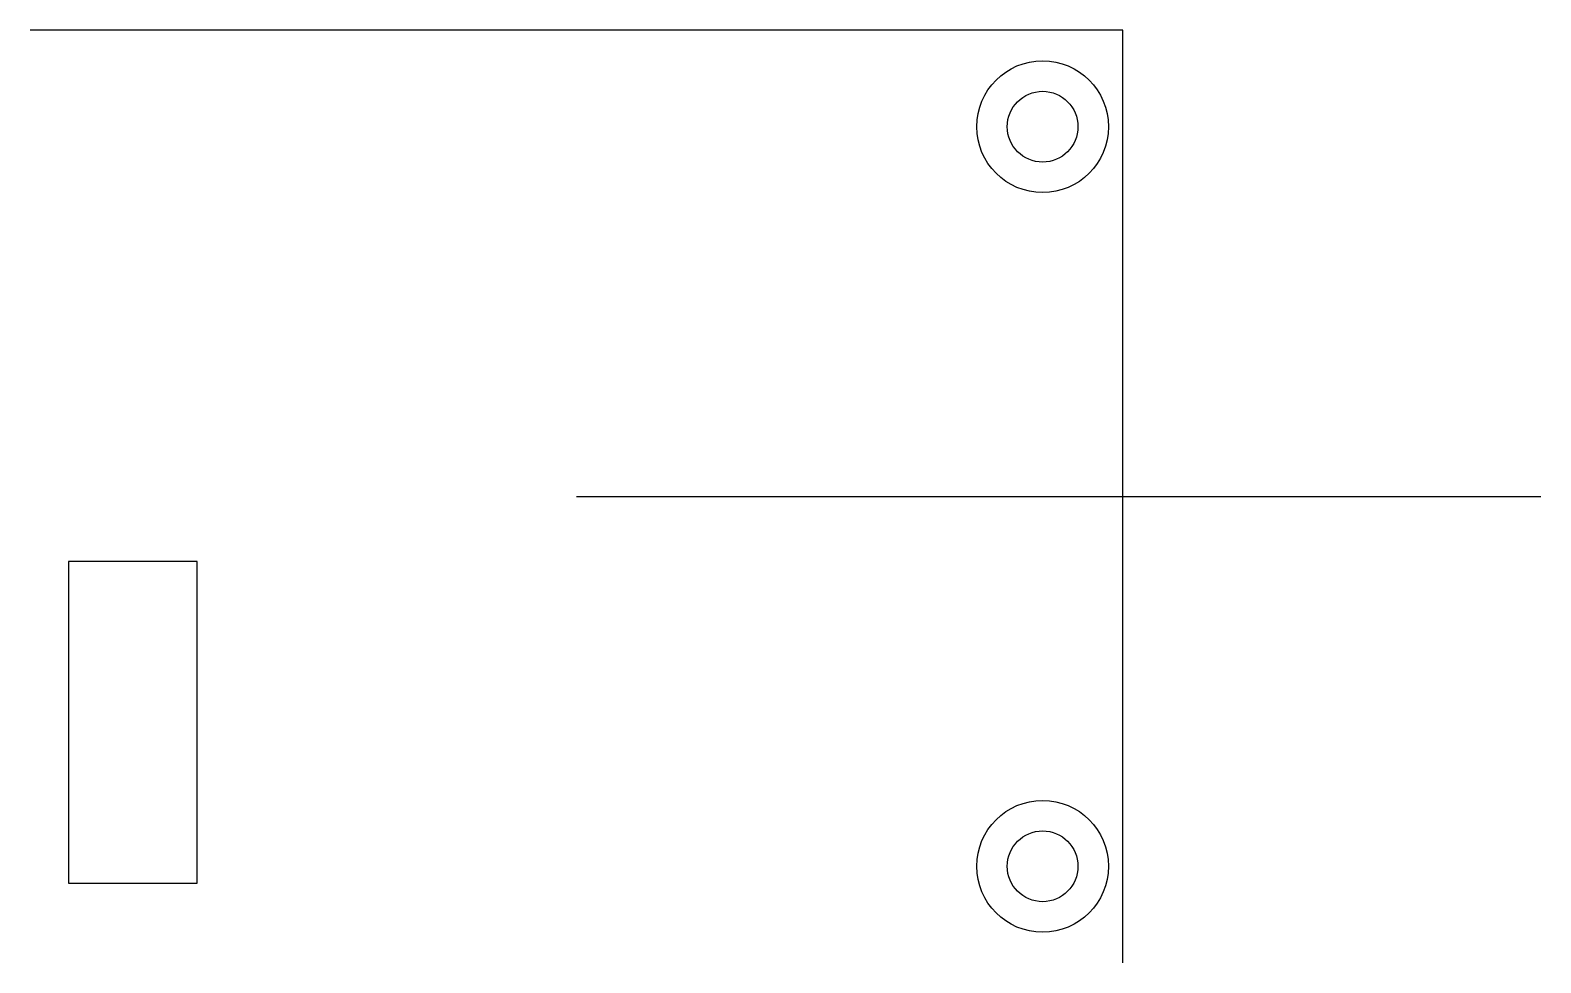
# Model space of a CAD drawing. Header units: millimetres. Extents: x -17 to 30, y -14.5 to 14.5.
import ezdxf

# ---------------------------------------------------------------- set-up
doc = ezdxf.new("R2010")
doc.units = ezdxf.units.MM
doc.layers.get('0').update_dxf_attribs({"linetype": 'CONTINUOUS'})

msp = doc.modelspace()

# ---------------------------------------------------------------- linework, layer by layer
for p, q in [((17, 14.5), (-17, 14.5)), ((17, -14.5), (17, 14.5)), ((0, 0), (30, 0))]:
    msp.add_line(p, q)
msp.add_lwpolyline([(-15.804, -12.023), (-11.804, -12.023), (-11.804, -2.023), (-15.804, -2.023)], close=True)
for centre, radius in [((14.5, 11.5), 2.05), ((14.5, 11.5, -1), 1.1), ((14.5, -11.5), 2.05), ((14.5, -11.5), 1.1)]:
    msp.add_circle(centre, radius)

doc.saveas('drawing.dxf')
